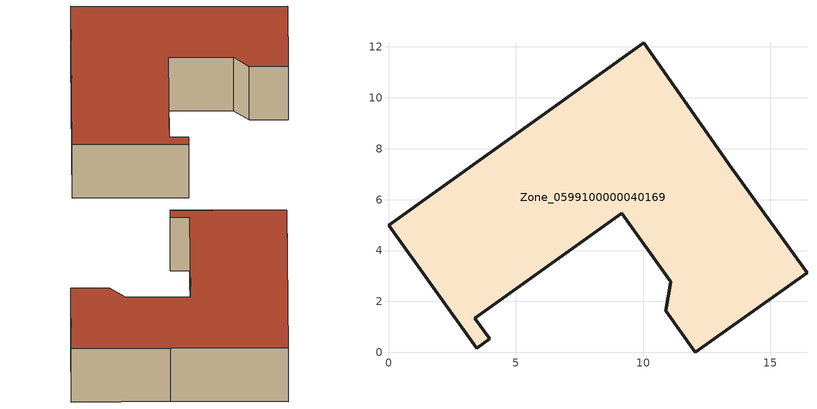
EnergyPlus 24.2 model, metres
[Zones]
Zone_0599100000040169
 floor ground (C_G): 9.17,5.46 3.39,1.35 3.98,0.53 3.46,0.16 0,5 10.02,12.17 13.49,7.24 16.44,3.13 12.06,0 10.9,1.63 11.09,2.77 z0
 wall outside (C_F): 13.49,7.24 10.02,12.17 0,5 3.46,0.16 3.98,0.53 3.39,1.35 9.17,5.46 11.09,2.77 10.9,1.63 12.06,0 16.44,3.13 13.49,7.24 z0:3.31
 roof outside (C_R): 12.06,0 16.44,3.13 13.49,7.24 10.02,12.17 0,5 3.46,0.16 3.98,0.53 3.39,1.35 9.17,5.46 11.09,2.77 10.9,1.63 z3.31
[BUILDING]
Pand.0599100000040169: North Axis=0; Terrain=City; Loads Convergence Tolerance Value=0.04; Temperature Convergence Tolerance Value=0.4; Solar Distribution=FullExterior; Maximum Number of Warmup Days=25; Minimum Number of Warmup Days=1
[Site:Location]
Rotterdam.The.Hague.AP_ZH_NLD Design_Conditions: Latitude=51.96; Longitude=4.45; Time Zone=1; Elevation=-4.5
[SITE:GROUNDTEMPERATURE:BUILDINGSURFACE]
18, 18, 18, 18, 18, 18, 18, 18, 18, 18, 18, 18
[MATERIAL] Thermal Absorptance=0.9; Solar Absorptance=0.7; Visible Absorptance=0.7
Name | Roughness | Thickness | Conductivity | Density | Specific Heat
G.TI.1975-1991 | MediumSmooth | 0.15 | 0.288461 | 540 | 1210
F.TI.1975-1991 | Rough | 0.3 | 0.230769 | 1920 | 840
R.TI.1975-1991 | MediumRough | 0.2 | 0.153846 | 1500 | 1000
[CONSTRUCTION]
C_G: G.TI.1975-1991
C_F: F.TI.1975-1991
C_R: R.TI.1975-1991
[ZONE]
Zone_0599100000040169: Type=1; Multiplier=1; Ceiling Height=Autocalculate; Volume=Autocalculate; Floor Area=autocalculate; Part of Total Floor Area=Yes
[ZONEINFILTRATION:DESIGNFLOWRATE]
Infil_Zone_0599100000040169: Zone or ZoneList or Space or SpaceList=Zone_0599100000040169; Schedule=AlwaysOn; Design Flow Rate Calculation Method=Flow/Area; Flow Rate per Floor Area=0.003; Constant Term Coefficient=1; Temperature Term Coefficient=0; Velocity Term Coefficient=0; Velocity Squared Term Coefficient=0
[HVACTEMPLATE:ZONE:IDEALLOADSAIRSYSTEM]
Zone_0599100000040169: Maximum Heating Supply Air Temperature=50; Minimum Cooling Supply Air Temperature=13; Maximum Heating Supply Air Humidity Ratio=0.0156; Minimum Cooling Supply Air Humidity Ratio=0.0077; Heating Limit=NoLimit; Cooling Limit=NoLimit; Dehumidification Control Type=ConstantSensibleHeatRatio; Cooling Sensible Heat Ratio=0.7; Dehumidification Setpoint=60; Humidification Control Type=None; Humidification Setpoint=30; Outdoor Air Method=None; Outdoor Air Flow Rate per Person=0.00944; Outdoor Air Flow Rate per Zone Floor Area=0; Outdoor Air Flow Rate per Zone=0; Demand Controlled Ventilation Type=None; Outdoor Air Economizer Type=NoEconomizer; Heat Recovery Type=None; Sensible Heat Recovery Effectiveness=0.7; Latent Heat Recovery Effectiveness=0.65
[ZONECONTROL:THERMOSTAT]
ThermostatControl_Zone_0599100000040169: Zone or ZoneList=Zone_0599100000040169; Control Type Schedule=DualSetpointControlType; Control 1=Thermostat_Zone_0599100000040169; Temperature Difference Between Cutout And Setpoint=0
[THERMOSTATSETPOINT:DUALSETPOINT]
Thermostat_Zone_0599100000040169: Heating Setpoint Temperature Schedule=HeatingSetpoint_Zone_0599100000040169; Cooling Setpoint Temperature Schedule=CoolingSetpoint_Zone_0599100000040169
[SCHEDULE:COMPACT]
HeatingSetpoint_Zone_0599100000040169: Through: 12/31, For: AllDays, Until: 24:00, 21
CoolingSetpoint_Zone_0599100000040169: Through: 12/31, For: AllDays, Until: 24:00, 24
DualSetpointControlType: Through: 12/31, For: AllDays, Until: 24:00, 4
AlwaysOn: Through: 12/31, For: AllDays, Until: 24:00, 1
